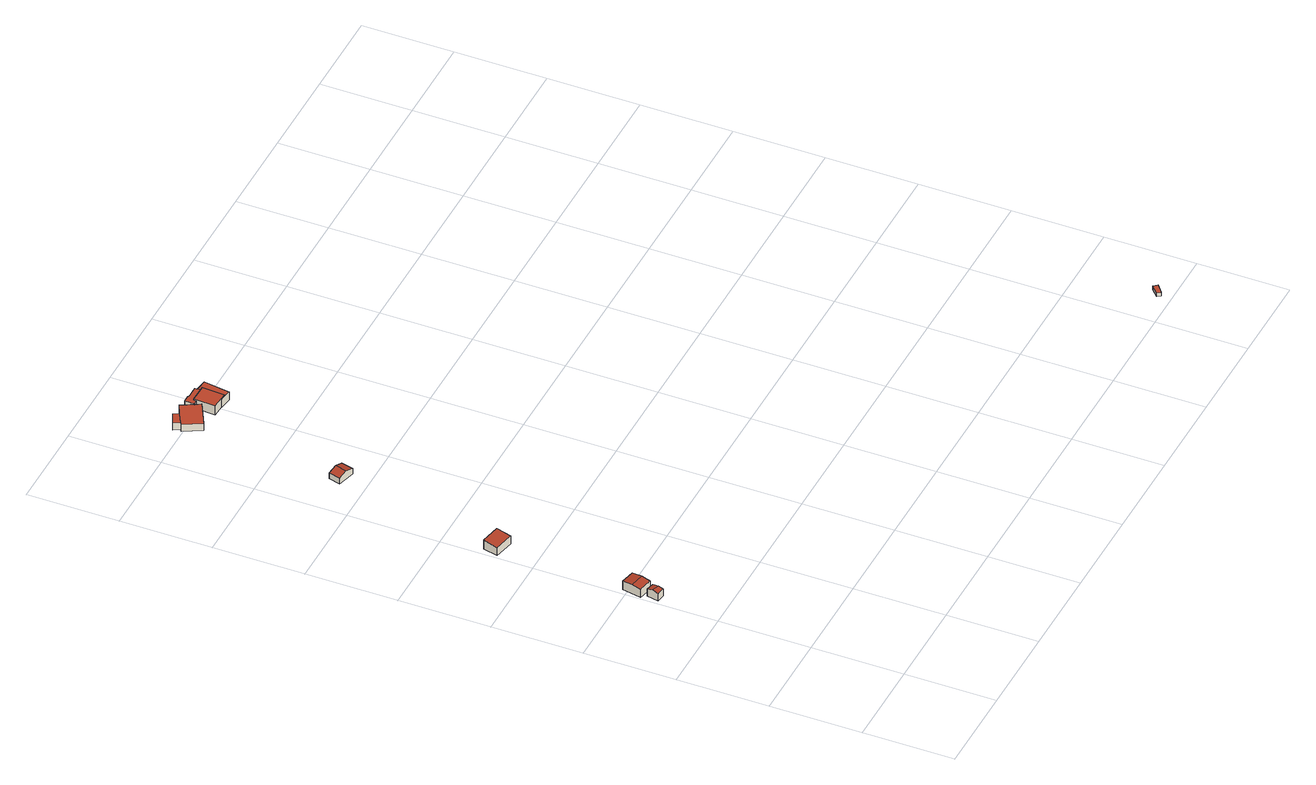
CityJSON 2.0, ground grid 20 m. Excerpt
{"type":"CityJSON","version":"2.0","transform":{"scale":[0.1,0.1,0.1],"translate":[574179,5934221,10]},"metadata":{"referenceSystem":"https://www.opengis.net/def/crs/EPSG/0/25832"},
"CityObjects":{
"building1":{"type":"Building","attributes":{"Grundfläche 2D":"4.699446","Grundhöhe NN":"11.179"},"geometry":[{"type":"Solid","lod":"3","boundaries":[[[[0,1,2,3]],[[4,0,3,5]],[[5,3,2,6,7]],[[4,5,7,8]],[[1,0,4,8,9]],[[2,1,9,6]],[[7,6,9,8]]]],"semantics":{"surfaces":[{"type":"RoofSurface"},{"type":"WallSurface"},{"type":"GroundSurface"}],"values":[[0,0,1,1,1,1,2]]}}]},
"building2":{"type":"Building","attributes":{"Grundfläche 2D":"13.632443","Grundhöhe NN":"11.114"},"geometry":[{"type":"Solid","lod":"3","boundaries":[[[[10,11,12,13]],[[14,10,13,15]],[[15,13,12,16,17]],[[14,15,17,18]],[[11,10,14,18,19]],[[12,11,19,16]],[[17,16,19,18]]]],"semantics":{"surfaces":[{"type":"RoofSurface"},{"type":"WallSurface"},{"type":"GroundSurface"}],"values":[[0,0,1,1,1,1,2]]}}]},
"building3":{"type":"Building","attributes":{"Grundfläche 2D":"14.953703","Grundhöhe NN":"11.029"},"geometry":[{"type":"Solid","lod":"3","boundaries":[[[[20,21,22,23]],[[24,25,23,22]],[[25,26,20,23]],[[26,27,21,20]],[[27,24,22,21]],[[27,26,25,24]]]],"semantics":{"surfaces":[{"type":"RoofSurface"},{"type":"WallSurface"},{"type":"GroundSurface"}],"values":[[0,1,1,1,1,2]]}}]},
"building4":{"type":"Building","attributes":{"Grundfläche 2D":"10.924294","Grundhöhe NN":"10.853"},"geometry":[{"type":"Solid","lod":"3","boundaries":[[[[28,29,30,31]],[[32,28,31,33]],[[33,31,30,34,35]],[[32,33,35,36]],[[29,28,32,36,37]],[[30,29,37,34]],[[35,34,37,36]]]],"semantics":{"surfaces":[{"type":"RoofSurface"},{"type":"WallSurface"},{"type":"GroundSurface"}],"values":[[0,0,1,1,1,1,2]]}}]},
"building5":{"type":"Building","attributes":{"Grundfläche 2D":"30.841981","Grundhöhe NN":"11.074"},"geometry":[{"type":"Solid","lod":"3","boundaries":[[[[38,39,40,41,42,43]],[[44,38,43,45]],[[41,40,46,47]],[[42,41,47,48]],[[42,48,49,43]],[[38,50,51,39]],[[40,39,51,46]],[[45,43,49,52]],[[44,45,52,53]],[[38,44,53,50]],[[48,47,46,51,50,53,52,49]]]],"semantics":{"surfaces":[{"type":"RoofSurface"},{"type":"WallSurface"},{"type":"GroundSurface"}],"values":[[0,0,1,1,1,1,1,1,1,1,2]]}}]},
"building6":{"type":"Building","attributes":{"Grundfläche 2D":"36.507216","Grundhöhe NN":"11.074"},"geometry":[{"type":"Solid","lod":"3","boundaries":[[[[54,55,56,57]],[[58,59,60,61,62,63,64,65,66]],[[67,68,69,70,71,72,65,64]],[[57,68,67,54]],[[63,55,54,67,64]],[[73,56,55,63,62,74]],[[69,68,57,56,73,75]],[[65,76,77,66]],[[58,66,77,78]],[[59,58,78,79]],[[60,59,79,80]],[[61,60,80,81]],[[62,61,81,74]],[[70,69,75,82]],[[71,70,82,83]],[[72,71,83,84]],[[65,72,84,76]],[[73,74,81,80,79,78,77,76,84,83,82,75]]]],"semantics":{"surfaces":[{"type":"RoofSurface"},{"type":"WallSurface"},{"type":"GroundSurface"}],"values":[[0,0,0,1,1,1,1,1,1,1,1,1,1,1,1,1,1,2]]}}]},
"building7":{"type":"Building","attributes":{"Grundfläche 2D":"2.386821","Grundhöhe NN":"13.960"},"geometry":[{"type":"Solid","lod":"3","boundaries":[[[[85,86,87,88]],[[89,90,88,87]],[[90,91,85,88]],[[91,92,86,85]],[[92,89,87,86]],[[92,91,90,89]]]],"semantics":{"surfaces":[{"type":"RoofSurface"},{"type":"WallSurface"},{"type":"GroundSurface"}],"values":[[0,1,1,1,1,2]]}}]}
},
"vertices":[
[26,541,33],[29,554,30],[11,558,30],[9,545,33],[24,529,30],[6,532,30],[11,558,12],[6,532,12],[24,529,12],[29,554,12],
[38,582,35],[43,604,32],[12,611,32],[7,588,35],[34,562,32],[3,568,32],[12,611,11],[3,568,11],[34,562,11],[43,604,11],
[8,879,29],[52,870,29],[59,903,33],[15,912,33],[59,903,10],[15,912,10],[8,879,10],[52,870,10],
[104,1248,29],[123,1243,23],[130,1269,23],[111,1274,29],[84,1253,23],[91,1279,23],[130,1269,9],[91,1279,9],[84,1253,9],[123,1243,9],
[108,1606,29],[103,1603,29],[124,1564,29],[177,1592,29],[156,1631,29],[132,1619,29],[101,1620,29],[126,1632,29],[124,1564,11],[177,1592,11],[156,1631,11],[132,1619,11],[108,1606,11],[103,1603,11],[126,1632,11],[101,1620,11],
[220,1610,33],[180,1611,33],[178,1563,33],[217,1561,33],[185,1624,31],[185,1626,31],[170,1626,31],[170,1604,31],[180,1605,31],[180,1611,31],[214,1610,31],[214,1618,31],[214,1624,31],[220,1610,31],[217,1561,31],[204,1562,31],[204,1561,31],[231,1557,31],[240,1615,31],[178,1563,11],[180,1605,11],[204,1562,11],[214,1618,11],[214,1624,11],[185,1624,11],[185,1626,11],[170,1626,11],[170,1604,11],[204,1561,11],[231,1557,11],[240,1615,11],
[1246,7,49],[1264,22,49],[1257,30,49],[1240,14,49],[1257,30,40],[1240,14,40],[1246,7,40],[1264,22,40]
]}
